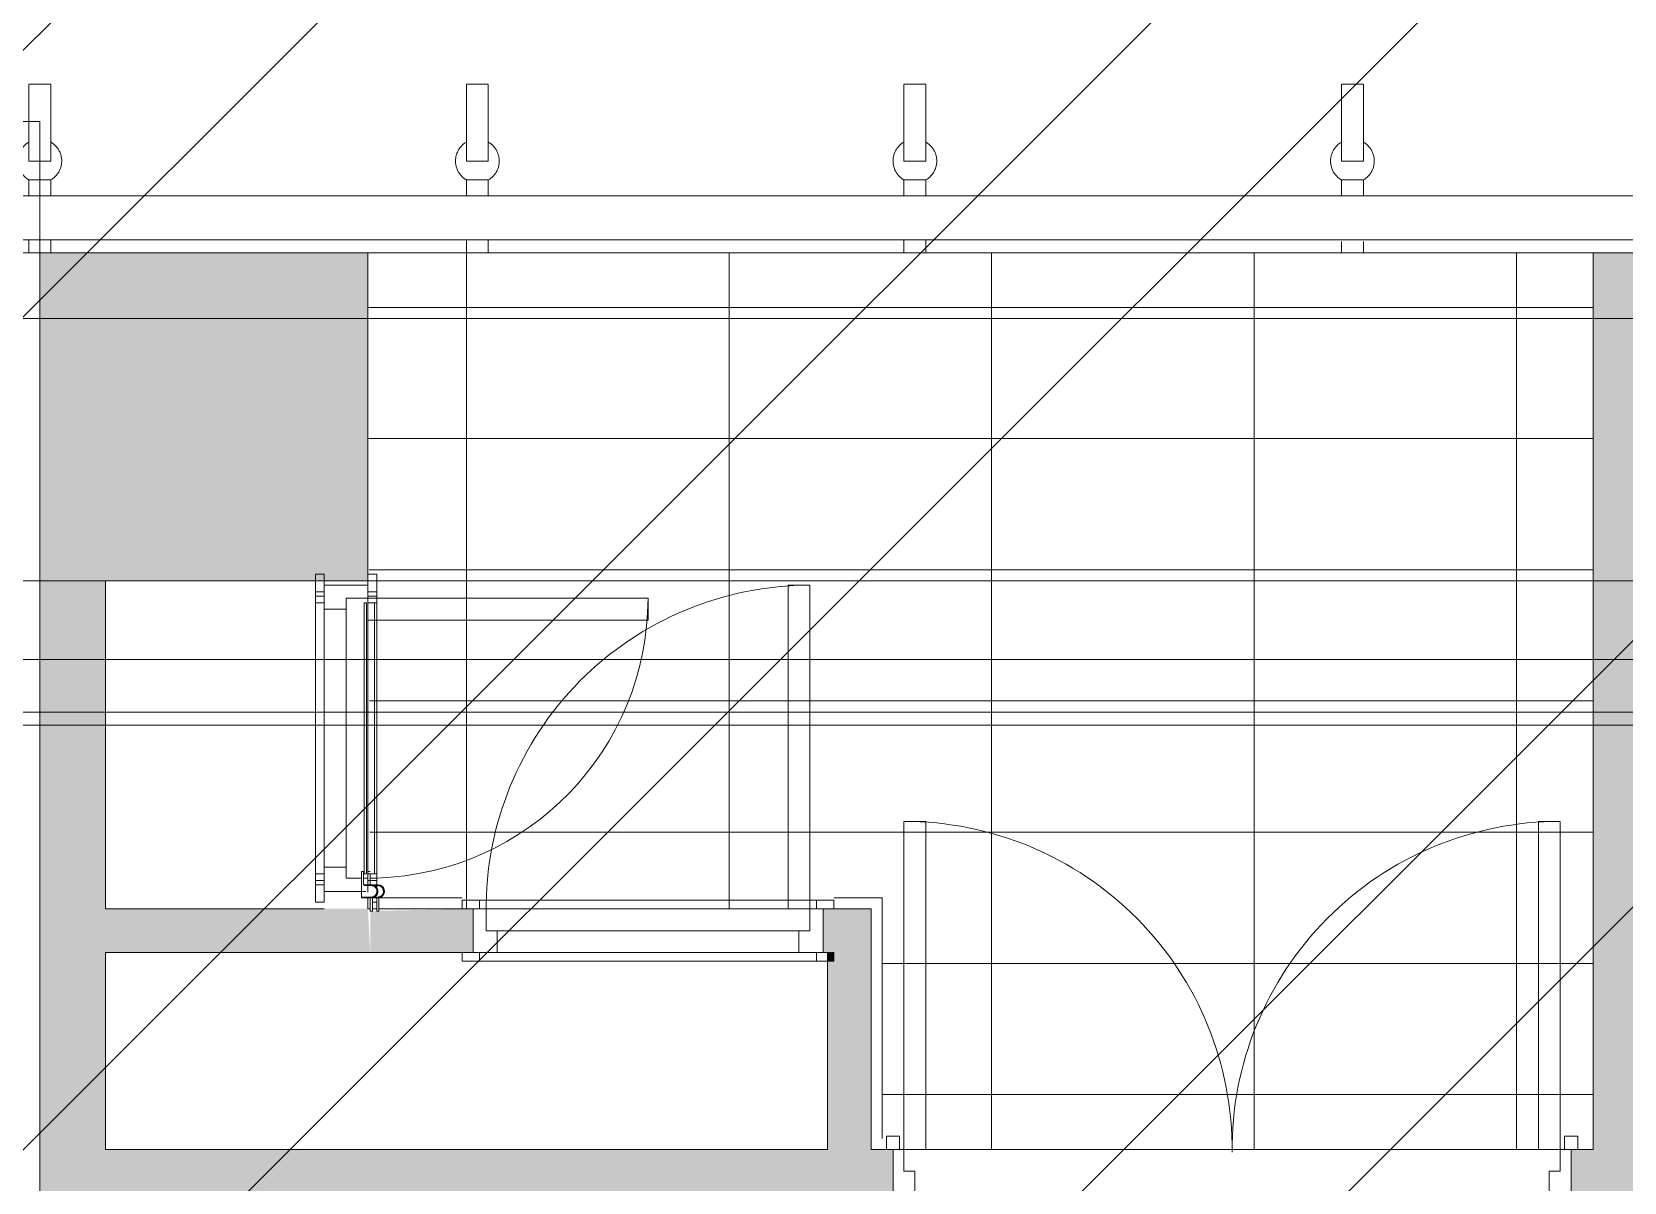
# Model space of a CAD drawing. Header units: millimetres. Extents: x -57519 to 497916, y -349472 to 446842.
# Drawn here: x 324034 to 327674, y 50032 to 52663 of the extents above; entities that cross this region are included whole.
import ezdxf

# ---------------------------------------------------------------- set-up
doc = ezdxf.new("R2010")
doc.units = ezdxf.units.MM
for name, color, linetype, lineweight in [('A-DETL-GENF', 92, 'Continuous', 5), ('A-DOOR', 31, 'Continuous', 5), ('A-DOOR-FRAM', 31, 'Continuous', 5), ('A-FLOR', 192, 'Continuous', 5), ('A-FLOR-PATT', 8, 'Continuous', 5), ('A-GENM', 13, 'Continuous', 5), ('A-WALL', 113, 'Continuous', 20), ('A-WALL-PATT', 111, 'Continuous', 20), ('S-COLS', 52, 'Continuous', 20)]:
    doc.layers.add(name, color=color, linetype=linetype, lineweight=lineweight)

# ---------------------------------------------------------------- blocks, each defined once
blk = doc.blocks.new('DLN_Banner hook - DLN_Banner hook-V321-SITE COVERAGE')
at = {"layer": 'A-GENM'}
for p, q in [((-25, 0), (-21.7, 0)), ((-21.7, 0), (-6.5, 0)), ((12.5, 0), (-12.5, 0)), ((-6.5, 0), (21.7, 0)), ((21.7, 0), (24.1, 0)), ((24.1, 0), (25, 0)), ((-25, 0), (-25, -25.8)), ((25, -25.9), (25, 0)), ((-25, -130), (-25, -166.7)), ((25, -166.7), (25, -130)), ((-25, -166.7), (-26.7, -167.7)), ((-24.4, -166.7), (-25, -166.7)), ((-25, -166.7), (-24.4, -166.7)), ((-24.4, -166.7), (0, -166.7)), ((0, -166.7), (25, -166.7)), ((25, -166.7), (24.4, -166.7)), ((-25, -230.5), (-25, -210)), ((-25, -210), (25, -210)), ((25, -210), (25, -217.7)), ((25, -217.7), (25, -384.9)), ((-25, -312.2), (-25, -230.5)), ((-25, -352.8), (-25, -312.2)), ((-25, -384.9), (-25, -352.8)), ((-25, -385.6), (25, -385.6))]:
    blk.add_line(p, q, dxfattribs=at)
at = {"layer": 'A-GENM', "flags": 128}
for points in [[(-33.1, -172.5), (-34.6, -173.9), (-36, -175.3), (-37.4, -176.8), (-38.7, -178.3), (-39.9, -179.9), (-41.1, -181.5), (-42.2, -183.1), (-43.2, -184.8), (-44.2, -186.6), (-45.1, -188.4)], [(-26.7, -167.7), (-28.4, -168.8), (-30, -170), (-31.6, -171.2), (-33.1, -172.5)], [(32.3, -171.8), (30.7, -170.5), (29.1, -169.4), (27.5, -168.2), (25.8, -167.2), (25, -166.7)], [(36.6, -175.9), (35.2, -174.5), (33.8, -173.1), (32.3, -171.8)], [(47.6, -194.8), (47, -192.9), (46.3, -191), (45.5, -189.2), (44.6, -187.4), (43.7, -185.6), (42.6, -183.9), (41.6, -182.2), (40.4, -180.6), (39.2, -179), (37.9, -177.4), (36.6, -175.9)], [(-46.7, -192), (-47.3, -193.9), (-48, -195.8), (-48.5, -197.8), (-48.9, -199.7), (-49.3, -201.7), (-49.6, -203.7), (-49.8, -205.6), (-49.9, -207.6), (-50, -209.6), (-50, -211.6), (-49.9, -213.6), (-49.7, -215.6), (-49.4, -217.6), (-49.1, -219.6)], [(-45.1, -188.4), (-45.9, -190.2), (-46.7, -192)], [(48.9, -220.5), (49.3, -218.5), (49.6, -216.5), (49.8, -214.5), (49.9, -212.5), (50, -210.5), (50, -208.5), (49.9, -206.5), (49.7, -204.6), (49.4, -202.6), (49.1, -200.6), (48.7, -198.6), (48.2, -196.7), (47.6, -194.8)], [(-49.1, -219.6), (-48.7, -221.5), (-48.2, -223.5), (-47.6, -225.4)], [(-47.6, -225.4), (-46.9, -227.3), (-46.2, -229.1), (-45.4, -231), (-44.5, -232.8)], [(-44.5, -232.8), (-43.6, -234.5), (-42.6, -236.3), (-41.5, -237.9), (-40.3, -239.6)], [(-40.3, -239.6), (-39.1, -241.2), (-37.8, -242.7), (-36.5, -244.2)], [(-36.5, -244.2), (-35.1, -245.6), (-33.6, -247), (-32.1, -248.3), (-30.6, -249.6), (-29, -250.8), (-27.3, -251.9), (-25.6, -252.9)], [(24.8, -253.4), (26.6, -252.4), (28.2, -251.3), (29.9, -250.1), (31.4, -248.9), (33, -247.6), (34.4, -246.2), (35.9, -244.8), (37.2, -243.4), (38.5, -241.9), (39.8, -240.3), (41, -238.7), (42.1, -237), (43.1, -235.3), (44.1, -233.6), (45, -231.8), (45.8, -230), (46.6, -228.1)], [(46.6, -228.1), (47.3, -226.2), (47.9, -224.3), (48.4, -222.4), (48.9, -220.5)]]:
    blk.add_lwpolyline(points, dxfattribs=at)
blk = doc.blocks.new('DLN_Banner hook - DLN_Banner hook-V322-SITE COVERAGE')
at = {"layer": 'A-GENM'}
for p, q in [((-25, 0), (-21.7, 0)), ((-21.7, 0), (-6.5, 0)), ((12.5, 0), (-12.5, 0)), ((-6.5, 0), (21.7, 0)), ((21.7, 0), (24.1, 0)), ((24.1, 0), (25, 0)), ((-25, 0), (-25, -28)), ((25, -28.1), (25, 0)), ((-25, -130), (-25, -166.7)), ((25, -166.7), (25, -130)), ((-24.4, -166.7), (-25, -166.7)), ((-25, -166.7), (0, -166.7)), ((0, -166.7), (22.5, -166.7)), ((22.5, -166.7), (25, -166.7)), ((25, -166.7), (24.4, -166.7)), ((25.8, -167.2), (25, -166.7)), ((-25, -384.9), (-25, -210)), ((-25, -210), (25, -210)), ((25, -210), (25, -217.7)), ((25, -217.7), (25, -384.9)), ((-25, -385.6), (25, -385.6))]:
    blk.add_line(p, q, dxfattribs=at)
at = {"layer": 'A-GENM', "flags": 128}
for points in [[(-36, -175.3), (-37.4, -176.8), (-38.7, -178.3), (-39.9, -179.9), (-41.1, -181.5), (-42.2, -183.1), (-43.2, -184.8), (-44.2, -186.6), (-45.1, -188.4), (-45.9, -190.2), (-46.7, -192), (-47.3, -193.9), (-48, -195.8), (-48.5, -197.8), (-48.9, -199.7), (-49.3, -201.7), (-49.6, -203.7)], [(-33.1, -172.5), (-34.6, -173.9), (-36, -175.3)], [(-25, -166.7), (-26.7, -167.7), (-28.4, -168.8), (-30, -170), (-31.6, -171.2), (-33.1, -172.5)], [(40.4, -180.6), (39.2, -179), (37.9, -177.4), (36.6, -175.9), (35.2, -174.5), (33.8, -173.1), (32.3, -171.8), (30.7, -170.5), (29.1, -169.4), (27.5, -168.2), (25.8, -167.2)], [(42.6, -183.9), (41.6, -182.2), (40.4, -180.6)], [(-49.9, -207.6), (-50, -209.6), (-50, -211.6)], [(-50, -211.6), (-49.9, -213.6), (-49.7, -215.6)], [(-49.6, -203.7), (-49.8, -205.6), (-49.9, -207.6)], [(-49.7, -215.6), (-49.4, -217.6), (-49.1, -219.6), (-48.7, -221.5), (-48.2, -223.5), (-47.6, -225.4), (-46.9, -227.3), (-46.2, -229.1), (-45.4, -231), (-44.5, -232.8), (-43.6, -234.5), (-42.6, -236.3), (-41.5, -237.9), (-40.3, -239.6), (-39.1, -241.2), (-37.8, -242.7), (-36.5, -244.2), (-35.1, -245.6), (-33.6, -247), (-32.1, -248.3), (-30.6, -249.6), (-29, -250.8), (-27.3, -251.9), (-25.6, -252.9)], [(33, -247.6), (34.4, -246.2), (35.9, -244.8), (37.2, -243.4), (38.5, -241.9), (39.8, -240.3), (41, -238.7), (42.1, -237), (43.1, -235.3), (44.1, -233.6), (45, -231.8), (45.8, -230), (46.6, -228.1), (47.3, -226.2), (47.9, -224.3), (48.4, -222.4), (48.9, -220.5), (49.3, -218.5), (49.6, -216.5), (49.8, -214.5), (49.9, -212.5), (50, -210.5), (50, -208.5), (49.9, -206.5), (49.7, -204.6), (49.4, -202.6), (49.1, -200.6)], [(47.6, -194.8), (47, -192.9), (46.3, -191), (45.5, -189.2), (44.6, -187.4), (43.7, -185.6), (42.6, -183.9)], [(49.1, -200.6), (48.7, -198.6), (48.2, -196.7), (47.6, -194.8)], [(24.8, -253.4), (26.6, -252.4), (28.2, -251.3), (29.9, -250.1)], [(29.9, -250.1), (31.4, -248.9), (33, -247.6)]]:
    blk.add_lwpolyline(points, dxfattribs=at)
blk = doc.blocks.new('DLN_Banner hook - DLN_Banner hook-V323-SITE COVERAGE')
at = {"layer": 'A-GENM'}
for p, q in [((-25, 0), (-21.7, 0)), ((-21.7, 0), (-6.5, 0)), ((12.5, 0), (-12.5, 0)), ((-6.5, 0), (12.5, 0)), ((12.5, 0), (25, 0)), ((-25, 0), (-25, -30)), ((25, -30), (25, 0)), ((-25, -130), (-25, -166.7)), ((25, -166.7), (25, -130)), ((-24.4, -166.7), (-25, -166.7)), ((-25, -166.7), (-24.4, -166.7)), ((-24.4, -166.7), (0, -166.7)), ((0, -166.7), (19.5, -166.7)), ((19.5, -166.7), (25, -166.7)), ((25, -166.7), (24.4, -166.7)), ((-25, -312.2), (-25, -210)), ((-25, -210), (25, -210)), ((25, -210), (25, -312.2)), ((-47.6, -225.4), (-46.9, -227.3)), ((38.5, -241.9), (39.8, -240.3)), ((43.1, -235.3), (44.1, -233.6)), ((-25, -352.8), (-25, -312.2)), ((25, -312.2), (25, -352.8)), ((-25, -384.9), (-25, -352.8)), ((25, -352.8), (25, -384.9)), ((-25, -385.6), (25, -385.6))]:
    blk.add_line(p, q, dxfattribs=at)
at = {"layer": 'A-GENM', "flags": 128}
for points in [[(-39.9, -179.9), (-41.1, -181.5), (-42.2, -183.1), (-43.2, -184.8), (-44.2, -186.6), (-45.1, -188.4), (-45.9, -190.2), (-46.7, -192), (-47.3, -193.9), (-48, -195.8), (-48.5, -197.8), (-48.9, -199.7), (-49.3, -201.7), (-49.6, -203.7), (-49.8, -205.6), (-49.9, -207.6), (-50, -209.6)], [(-37.4, -176.8), (-38.7, -178.3), (-39.9, -179.9)], [(-28.4, -168.8), (-30, -170), (-31.6, -171.2), (-33.1, -172.5), (-34.6, -173.9), (-36, -175.3), (-37.4, -176.8)], [(-25, -166.7), (-26.7, -167.7), (-28.4, -168.8)], [(40.4, -180.6), (39.2, -179), (37.9, -177.4), (36.6, -175.9), (35.2, -174.5), (33.8, -173.1), (32.3, -171.8), (30.7, -170.5), (29.1, -169.4), (27.5, -168.2), (25.8, -167.2), (25, -166.7)], [(48.4, -222.4), (48.9, -220.5), (49.3, -218.5), (49.6, -216.5), (49.8, -214.5), (49.9, -212.5), (50, -210.5), (50, -208.5), (49.9, -206.5), (49.7, -204.6), (49.4, -202.6), (49.1, -200.6), (48.7, -198.6), (48.2, -196.7), (47.6, -194.8), (47, -192.9), (46.3, -191), (45.5, -189.2), (44.6, -187.4), (43.7, -185.6), (42.6, -183.9), (41.6, -182.2), (40.4, -180.6)], [(-50, -209.6), (-50, -211.6), (-49.9, -213.6)], [(-49.9, -213.6), (-49.7, -215.6), (-49.4, -217.6), (-49.1, -219.6)], [(-49.1, -219.6), (-48.7, -221.5), (-48.2, -223.5), (-47.6, -225.4)], [(-46.9, -227.3), (-46.2, -229.1), (-45.4, -231), (-44.5, -232.8), (-43.6, -234.5), (-42.6, -236.3), (-41.5, -237.9), (-40.3, -239.6), (-39.1, -241.2), (-37.8, -242.7), (-36.5, -244.2), (-35.1, -245.6)], [(-35.1, -245.6), (-33.6, -247), (-32.1, -248.3)], [(-32.1, -248.3), (-30.6, -249.6), (-29, -250.8)], [(-29, -250.8), (-27.3, -251.9), (-25.6, -252.9)], [(24.8, -253.4), (26.6, -252.4), (28.2, -251.3), (29.9, -250.1), (31.4, -248.9), (33, -247.6), (34.4, -246.2)], [(34.4, -246.2), (35.9, -244.8), (37.2, -243.4), (38.5, -241.9)], [(39.8, -240.3), (41, -238.7), (42.1, -237), (43.1, -235.3)], [(44.1, -233.6), (45, -231.8), (45.8, -230), (46.6, -228.1)], [(46.6, -228.1), (47.3, -226.2), (47.9, -224.3), (48.4, -222.4)]]:
    blk.add_lwpolyline(points, dxfattribs=at)
blk = doc.blocks.new('DLN_Banner hook - DLN_Banner hook-V324-SITE COVERAGE')
at = {"layer": 'A-GENM'}
for p, q in [((-25, 0), (-24.1, 0)), ((-24.1, 0), (0, 0)), ((0, 0), (-12.5, 0)), ((0, 0), (25, 0)), ((12.5, 0), (0, 0)), ((-25, 0), (-25, -30)), ((25, -30), (25, 0)), ((-25, -130), (-25, -166.7)), ((25, -166.7), (25, -130)), ((-24.4, -166.7), (-25, -166.7)), ((-25, -166.7), (0, -166.7)), ((0, -166.7), (10.8, -166.7)), ((10.8, -166.7), (25, -166.7)), ((25, -166.7), (24.4, -166.7)), ((-25, -289.7), (-25, -210)), ((-25, -210), (25, -210)), ((25, -210), (25, -230.5)), ((48.7, -198.6), (48.2, -196.7)), ((49.1, -200.6), (48.7, -198.6)), ((49.4, -202.6), (49.1, -200.6)), ((-46.9, -227.3), (-46.2, -229.1)), ((-37.8, -242.7), (-36.5, -244.2)), ((25, -230.5), (25, -384.9)), ((-25, -312.2), (-25, -289.7)), ((-25, -379.2), (-25, -312.2)), ((-25, -384.9), (-25, -379.2)), ((-25, -384.9), (-25, -384.9)), ((-25, -385.6), (25, -385.6))]:
    blk.add_line(p, q, dxfattribs=at)
at = {"layer": 'A-GENM', "flags": 128}
for points in [[(-25, -166.7), (-26.7, -167.7), (-28.4, -168.8), (-30, -170), (-31.6, -171.2), (-33.1, -172.5), (-34.6, -173.9), (-36, -175.3), (-37.4, -176.8), (-38.7, -178.3), (-39.9, -179.9), (-41.1, -181.5), (-42.2, -183.1), (-43.2, -184.8), (-44.2, -186.6), (-45.1, -188.4), (-45.9, -190.2), (-46.7, -192), (-47.3, -193.9), (-48, -195.8), (-48.5, -197.8), (-48.9, -199.7), (-49.3, -201.7), (-49.6, -203.7), (-49.8, -205.6), (-49.9, -207.6), (-50, -209.6), (-50, -211.6), (-49.9, -213.6), (-49.7, -215.6), (-49.4, -217.6), (-49.1, -219.6), (-48.7, -221.5), (-48.2, -223.5), (-47.6, -225.4), (-46.9, -227.3)], [(48.2, -196.7), (47.6, -194.8), (47, -192.9), (46.3, -191), (45.5, -189.2), (44.6, -187.4), (43.7, -185.6), (42.6, -183.9), (41.6, -182.2), (40.4, -180.6), (39.2, -179), (37.9, -177.4), (36.6, -175.9), (35.2, -174.5), (33.8, -173.1), (32.3, -171.8), (30.7, -170.5), (29.1, -169.4), (27.5, -168.2), (25.8, -167.2), (25, -166.7)], [(48.9, -220.5), (49.3, -218.5), (49.6, -216.5)], [(49.9, -206.5), (49.7, -204.6), (49.4, -202.6)], [(49.6, -216.5), (49.8, -214.5), (49.9, -212.5), (50, -210.5)], [(50, -210.5), (50, -208.5), (49.9, -206.5)], [(-46.2, -229.1), (-45.4, -231), (-44.5, -232.8), (-43.6, -234.5), (-42.6, -236.3), (-41.5, -237.9), (-40.3, -239.6), (-39.1, -241.2), (-37.8, -242.7)], [(-36.5, -244.2), (-35.1, -245.6), (-33.6, -247), (-32.1, -248.3), (-30.6, -249.6), (-29, -250.8), (-27.3, -251.9), (-25.6, -252.9)], [(24.8, -253.4), (26.6, -252.4), (28.2, -251.3), (29.9, -250.1), (31.4, -248.9), (33, -247.6), (34.4, -246.2), (35.9, -244.8), (37.2, -243.4), (38.5, -241.9), (39.8, -240.3), (41, -238.7), (42.1, -237), (43.1, -235.3), (44.1, -233.6), (45, -231.8), (45.8, -230), (46.6, -228.1), (47.3, -226.2), (47.9, -224.3), (48.4, -222.4), (48.9, -220.5)]]:
    blk.add_lwpolyline(points, dxfattribs=at)
blk = doc.blocks.new('DLN-Double Door__X03_ - _M15_1500 x 2450 _WH_-16954916-SITE COVERAGE')
at = {"layer": 'A-DOOR'}
for p, q in [((-700, -75), (-750, -75)), ((-750, -75), (-750, -825)), ((-700, -825), (-700, -75)), ((700, -75), (750, -75)), ((700, -825), (700, -75)), ((750, -75), (750, -825)), ((-750, -825), (-700, -825)), ((750, -825), (700, -825))]:
    blk.add_line(p, q, dxfattribs=at)
for centre, start, end in [((-750, -75), 270, 0.5), ((750, -75), 179.5, 270)]:
    blk.add_arc(centre, 750, start, end, dxfattribs=at)
at = {"layer": 'A-DOOR-FRAM'}
for p, q in [((-760, 105), (-790, 105)), ((-790, 105), (-790, 75)), ((-790, 75), (-760, 75)), ((-782, 75), (-790, 75)), ((-782.4, 105), (-760, 105)), ((-775, 75), (-782, 75)), ((-760, 75), (-775, 75)), ((-725, 75), (-775, 75)), ((-775, 75), (-775, -75)), ((-775, -75), (-775, 75)), ((-760, 75), (-775, 75)), ((-760, 75), (-760, 105)), ((-760, 105), (-760, 75)), ((-725, 75), (-760, 75)), ((-725, -25), (-725, 75)), ((-725, 75), (-725, -25)), ((725, 75), (725, -25)), ((775, 75), (725, 75)), ((725, -25), (725, 75)), ((725, 75), (760, 75)), ((790, 105), (760, 105)), ((760, 105), (760, 75)), ((790, 105), (760, 105)), ((760, 75), (760, 105)), ((760, 75), (790, 75)), ((760, 75), (775, 75)), ((760, 75), (775, 75)), ((775, 75), (790, 75)), ((775, -75), (775, 75)), ((775, 75), (775, -75)), ((790, 75), (790, 105)), ((-750, -75), (-750, -25)), ((-750, -25), (-725, -25)), ((-750, -25), (-725, -25)), ((-750, -25), (-750, -75)), ((725, -25), (750, -25)), ((750, -25), (725, -25)), ((750, -25), (750, -75)), ((750, -75), (750, -25)), ((-760, -75), (-790, -75)), ((-790, -75), (-790, -105)), ((-790, -105), (-790, -75)), ((-790, -75), (-775, -75)), ((-790, -105), (-760, -105)), ((-760, -105), (-790, -105)), ((-775, -75), (-760, -75)), ((-775, -75), (-750, -75)), ((-775, -75), (-760, -75)), ((-760, -105), (-760, -75)), ((-760, -75), (-760, -105)), ((-760, -75), (-750, -75)), ((750, -75), (775, -75)), ((760, -75), (750, -75)), ((790, -75), (760, -75)), ((760, -75), (760, -105)), ((775, -75), (760, -75)), ((760, -105), (760, -75)), ((775, -75), (760, -75)), ((760, -105), (790, -105)), ((760, -105), (790, -105)), ((790, -75), (775, -75)), ((790, -105), (790, -75)), ((790, -75), (790, -105))]:
    blk.add_line(p, q, dxfattribs=at)
blk = doc.blocks.new('DLN-Access Panel__AP06__ - _AP06_ 800 x 2325 _WH_-16253388-SITE COVERAGE')
at = {"layer": 'A-DOOR'}
for p, q in [((-385, 70), (-425, 70)), ((-425, 70), (-425, 50)), ((-425, 70), (-410, 70)), ((-425, 70), (-425, 50)), ((-425, 50), (-385, 50)), ((-425, 50), (-410, 50)), ((-410, 70), (425, 70)), ((-410, 50), (-400, 50)), ((-400, 50), (400, 50)), ((-385, 50), (-385, 70)), ((385, 70), (-385, 70)), ((-385, 50), (-385, 70)), ((-385, 50), (385, 50)), ((385, 70), (385, 50)), ((425, 70), (385, 70)), ((385, 70), (385, 50)), ((385, 50), (425, 50)), ((400, 50), (425, 50)), ((425, 50), (425, 70)), ((425, 50), (425, 70)), ((-385, -50), (-425, -50)), ((-425, -50), (-425, -70)), ((-425, -50), (-400, -50)), ((-425, -70), (-385, -70)), ((-425, -70), (425, -70)), ((-400, -50), (400, -50)), ((-385, -70), (-385, -50)), ((385, -50), (-385, -50)), ((-385, -70), (-385, -50)), ((-385, -70), (385, -70)), ((-320, -50), (-370, -50)), ((-370, -50), (-370, -790)), ((-320, -790), (-320, -50)), ((385, -50), (385, -70)), ((425, -50), (385, -50)), ((385, -50), (385, -70)), ((385, -70), (425, -70)), ((400, -50), (425, -50)), ((425, -70), (425, -50)), ((-370, -790), (-320, -790))]:
    blk.add_line(p, q, dxfattribs=at)
blk.add_arc((-370, -50), 740, 270, 0.5, dxfattribs=at)
at = {"layer": 'A-DOOR-FRAM'}
for p, q in [((-345, 50), (-400, 50)), ((-400, 50), (-400, -50)), ((400, 50), (-400, 50)), ((-400, 50), (-400, -50)), ((-345, 0), (-345, 50)), ((345, 50), (-345, 50)), ((-345, 0), (-345, 50)), ((345, 50), (345, 0)), ((400, 50), (345, 50)), ((345, 50), (345, 0)), ((400, -50), (400, 50)), ((400, -50), (400, 50)), ((-370, -50), (-370, 0)), ((-370, 0), (-345, 0)), ((370, 0), (-370, 0)), ((-370, -50), (-370, 0)), ((-345, 0), (345, 0)), ((345, 0), (370, 0)), ((370, 0), (370, -50)), ((370, 0), (370, -50)), ((-400, -50), (-370, -50)), ((400, -50), (-400, -50)), ((370, -50), (-370, -50)), ((370, -50), (400, -50))]:
    blk.add_line(p, q, dxfattribs=at)
blk = doc.blocks.new('DLN-Access Panel__AP15_ - _AP06_ 800 x 2325 _WH_-16259647-SITE COVERAGE')
at = {"layer": 'A-DOOR'}
for p, q in [((-320, 690), (-270, 690)), ((-320, 70), (-320, 690)), ((-270, 690), (-270, 70)), ((395, 75), (364.8, 75)), ((364.8, 75), (395, 75)), ((395, 70), (395, 75)), ((395, 75), (395, 70)), ((395, 70), (395, 75)), ((395, 75), (395, 70)), ((-375, 70), (-335, 70)), ((-375, 50), (-375, 70)), ((-375, 50), (-375, 70)), ((-375, 70), (-335, 70)), ((-335, 50), (-375, 50)), ((-375, 50), (-360, 50)), ((-360, 50), (-350, 50)), ((-350, 50), (-335, 50)), ((-335, 50), (-335, 70)), ((-335, 70), (-325, 70)), ((-335, 70), (-325, 70)), ((-335, 50), (-335, 70)), ((-335, 70), (-335, 50)), ((-335, 70), (-335, 50)), ((-335, 70), (-325, 70)), ((-335, 70), (-325, 70)), ((-325, 50), (-335, 50)), ((-325, 50), (-335, 50)), ((-325, 50), (-335, 50)), ((-335, 50), (-325, 50)), ((-325, 70), (-310, 70)), ((-325, 70), (-310, 70)), ((-310, 70), (-325, 70)), ((-325, 70), (-310, 70)), ((-325, 50), (-325, 70)), ((-325, 50), (-325, 70)), ((-325, 70), (-310, 70)), ((-325, 70), (-310, 70)), ((-325, 50), (-325, 70)), ((-325, 70), (-310, 70)), ((-325, 50), (-325, 70)), ((-325, 70), (-310, 70)), ((-325, 50), (-325, 70)), ((-325, 70), (-310, 70)), ((-325, 50), (-325, 70)), ((-325, 70), (325, 70)), ((-310, 50), (-325, 50)), ((325, 50), (-325, 50)), ((-310, 50), (-325, 50)), ((-320, 50), (-320, 70)), ((-310, 50), (-320, 50)), ((-320, 50), (-310, 50)), ((-310, 50), (-320, 50)), ((-310, 50), (-320, 50)), ((-310, 50), (-320, 50)), ((-320, 50), (-310, 50)), ((-310, 50), (-320, 50)), ((-310, 50), (-320, 50)), ((-310, 70), (310, 70)), ((-310, 70), (310, 70)), ((310, 70), (-310, 70)), ((-310, 70), (310, 70)), ((-310, 70), (310, 70)), ((-310, 70), (310, 70)), ((-310, 65), (-310, 70)), ((-310, 70), (-310, 50)), ((-310, 65), (-310, 70)), ((-310, 70), (-310, 50)), ((-310, 65), (-310, 70)), ((-310, 70), (-310, 50)), ((-310, 65), (-310, 70)), ((-310, 70), (-310, 50)), ((-310, 65), (-310, 70)), ((-310, 70), (-310, 50)), ((-310, 65), (-310, 70)), ((-310, 70), (-310, 50)), ((-310, 65), (-310, 70)), ((-310, 70), (-310, 50)), ((-310, 65), (-310, 70)), ((-310, 70), (-310, 50)), ((-310, 65), (-310, 70)), ((-310, 70), (-310, 50)), ((-310, 65), (-310, 70)), ((-310, 70), (-310, 50)), ((-310, 65), (-310, 70)), ((-310, 70), (-310, 50)), ((-310, 65), (-310, 70)), ((-310, 70), (-310, 50)), ((-310, 65), (-310, 70)), ((-310, 70), (-310, 50)), ((-310, 70), (310, 70)), ((310, 70), (-310, 70)), ((-310, 70), (310, 70)), ((310, 70), (-310, 70)), ((-310, 70), (310, 70)), ((310, 70), (-310, 70)), ((-310, 70), (310, 70)), ((310, 70), (-310, 70)), ((-310, 70), (310, 70)), ((310, 70), (-310, 70)), ((-310, 70), (310, 70)), ((310, 70), (-310, 70)), ((-310, 70), (310, 70)), ((310, 70), (-310, 70)), ((-310, 70), (310, 70)), ((310, 70), (-310, 70)), ((-310, 70), (310, 70)), ((310, 70), (-310, 70)), ((-310, 70), (310, 70)), ((310, 70), (-310, 70)), ((-310, 70), (310, 70)), ((310, 70), (-310, 70)), ((-310, 70), (310, 70)), ((310, 70), (-310, 70)), ((-310, 70), (310, 70)), ((310, 70), (-310, 70)), ((-310, 70), (-310, 50)), ((-310, 70), (310, 70)), ((-310, 70), (-310, 50)), ((-310, 70), (310, 70)), ((310, 70), (-310, 70)), ((-310, 70), (310, 70)), ((-310, 70), (-310, 50)), ((-310, 70), (310, 70)), ((-310, 70), (-310, 50)), ((-310, 70), (310, 70)), ((310, 70), (-310, 70)), ((-310, 50), (-310, 65)), ((-310, 50), (-310, 65)), ((-310, 50), (-310, 65)), ((-310, 50), (-310, 65)), ((-310, 50), (-310, 65)), ((-310, 50), (-310, 65)), ((-310, 50), (-310, 65)), ((-310, 50), (-310, 65)), ((-310, 50), (-310, 65)), ((-310, 50), (-310, 65)), ((-310, 50), (-310, 65)), ((-310, 50), (-310, 65)), ((-310, 50), (-310, 65)), ((310, 65), (-310, 65)), ((310, 65), (-310, 65)), ((310, 65), (-310, 65)), ((310, 65), (-310, 65)), ((310, 65), (-310, 65)), ((310, 65), (-310, 65)), ((310, 65), (-310, 65)), ((310, 65), (-310, 65)), ((310, 65), (-310, 65)), ((310, 65), (-310, 65)), ((310, 65), (-310, 65)), ((310, 65), (-310, 65)), ((310, 65), (-310, 65)), ((310, 65), (-310, 65)), ((310, 65), (-310, 65)), ((310, 65), (-310, 65)), ((310, 65), (-310, 65)), ((310, 65), (-310, 65)), ((310, 65), (-310, 65)), ((310, 65), (-310, 65)), ((310, 65), (-310, 65)), ((310, 65), (-310, 65)), ((310, 65), (-310, 65)), ((310, 65), (-310, 65)), ((310, 65), (-310, 65)), ((310, 65), (-310, 65)), ((-270, 50), (-310, 50)), ((305, 50), (-310, 50)), ((-310, 50), (305, 50)), ((305, 50), (-310, 50)), ((305, 50), (-310, 50)), ((305, 50), (-310, 50)), ((-310, 50), (305, 50)), ((-310, 50), (305, 50)), ((305, 50), (-310, 50)), ((305, 50), (-310, 50)), ((-310, 50), (305, 50)), ((-310, 50), (310, 50)), ((310, 50), (-310, 50)), ((-310, 50), (310, 50)), ((-310, 46.5), (-310, 41.5)), ((-310, 46.5), (-310, 41.5)), ((-310, 46.5), (-310, 41.5)), ((-310, 46.5), (-310, 41.5)), ((-310, 46.5), (-310, 41.5)), ((-310, 46.5), (-310, 41.5)), ((-310, 46.5), (-310, 41.5)), ((-310, 46.5), (-310, 41.5)), ((-310, 46.5), (-310, 41.5)), ((-310, 46.5), (-310, 41.5)), ((-310, 46.5), (-310, 41.5)), ((-310, 46.5), (-310, 41.5)), ((-310, 46.5), (-310, 41.5)), ((310, 46.5), (-310, 46.5)), ((310, 46.5), (-310, 46.5)), ((310, 46.5), (-310, 46.5)), ((310, 46.5), (-310, 46.5)), ((310, 46.5), (-310, 46.5)), ((310, 46.5), (-310, 46.5)), ((310, 46.5), (-310, 46.5)), ((310, 46.5), (-310, 46.5)), ((310, 46.5), (-310, 46.5)), ((310, 46.5), (-310, 46.5)), ((310, 46.5), (-310, 46.5)), ((310, 46.5), (-310, 46.5)), ((310, 46.5), (-310, 46.5)), ((310, 46.5), (-310, 46.5)), ((310, 46.5), (-310, 46.5)), ((310, 46.5), (-310, 46.5)), ((310, 46.5), (-310, 46.5)), ((310, 46.5), (-310, 46.5)), ((310, 46.5), (-310, 46.5)), ((310, 46.5), (-310, 46.5)), ((310, 46.5), (-310, 46.5)), ((310, 46.5), (-310, 46.5)), ((310, 46.5), (-310, 46.5)), ((310, 46.5), (-310, 46.5)), ((310, 46.5), (-310, 46.5)), ((310, 46.5), (-310, 46.5)), ((310, 41.5), (-310, 41.5)), ((310, 41.5), (-310, 41.5)), ((310, 41.5), (-310, 41.5)), ((310, 41.5), (-310, 41.5)), ((310, 41.5), (-310, 41.5)), ((310, 41.5), (-310, 41.5)), ((310, 41.5), (-310, 41.5)), ((310, 41.5), (-310, 41.5)), ((310, 41.5), (-310, 41.5)), ((310, 41.5), (-310, 41.5)), ((310, 41.5), (-310, 41.5)), ((310, 41.5), (-310, 41.5)), ((310, 41.5), (-310, 41.5)), ((310, 41.5), (-310, 41.5)), ((310, 41.5), (-310, 41.5)), ((310, 41.5), (-310, 41.5)), ((310, 41.5), (-310, 41.5)), ((310, 41.5), (-310, 41.5)), ((310, 41.5), (-310, 41.5)), ((310, 41.5), (-310, 41.5)), ((310, 41.5), (-310, 41.5)), ((310, 41.5), (-310, 41.5)), ((310, 41.5), (-310, 41.5)), ((310, 41.5), (-310, 41.5)), ((310, 41.5), (-310, 41.5)), ((310, 41.5), (-310, 41.5)), ((-270, 70), (-270, 50)), ((305, 55), (305, 50)), ((305, 50), (305, 55)), ((305, 55), (305, 50)), ((305, 50), (305, 55)), ((305, 40), (305, 35)), ((335, 40), (305, 40)), ((305, 40), (335, 40)), ((305, 35), (305, 40)), ((310, 70), (325, 70)), ((310, 70), (325, 70)), ((325, 70), (310, 70)), ((310, 70), (325, 70)), ((310, 70), (325, 70)), ((310, 70), (325, 70)), ((310, 55), (310, 70)), ((310, 70), (310, 65)), ((310, 55), (310, 70)), ((310, 70), (310, 65)), ((310, 55), (310, 70)), ((310, 70), (310, 65)), ((310, 55), (310, 70)), ((310, 70), (310, 65)), ((310, 55), (310, 70)), ((310, 70), (310, 65)), ((310, 55), (310, 70)), ((310, 70), (310, 65)), ((310, 55), (310, 70)), ((310, 70), (310, 65)), ((310, 55), (310, 70)), ((310, 70), (310, 65)), ((310, 55), (310, 70)), ((310, 70), (310, 65)), ((310, 55), (310, 70)), ((310, 70), (310, 65)), ((310, 55), (310, 70)), ((310, 70), (310, 65)), ((310, 55), (310, 70)), ((310, 70), (310, 65)), ((310, 55), (310, 70)), ((310, 70), (310, 65)), ((310, 70), (310, 55)), ((310, 70), (325, 70)), ((310, 55), (310, 70)), ((310, 70), (325, 70)), ((310, 70), (310, 50)), ((310, 70), (325, 70)), ((310, 50), (310, 70)), ((310, 65), (310, 55)), ((310, 65), (310, 55)), ((310, 65), (310, 55)), ((310, 65), (310, 55)), ((310, 65), (310, 55)), ((310, 65), (310, 55)), ((310, 65), (310, 55)), ((310, 65), (310, 55)), ((310, 65), (310, 55)), ((310, 65), (310, 55)), ((310, 65), (310, 55)), ((310, 65), (310, 55)), ((310, 65), (310, 55)), ((325, 55), (310, 55)), ((310, 55), (325, 55)), ((325, 55), (310, 55)), ((310, 55), (325, 55)), ((310, 50), (325, 50)), ((325, 50), (310, 50)), ((310, 50), (320, 50)), ((320, 50), (310, 50)), ((325, 50), (310, 50)), ((310, 50), (320, 50)), ((320, 50), (310, 50)), ((320, 50), (310, 50)), ((320, 50), (310, 50)), ((310, 50), (320, 50)), ((320, 50), (310, 50)), ((320, 50), (310, 50)), ((325, 50), (310, 50)), ((310, 41.5), (310, 46.5)), ((310, 41.5), (310, 46.5)), ((310, 41.5), (310, 46.5)), ((310, 41.5), (310, 46.5)), ((310, 41.5), (310, 46.5)), ((310, 41.5), (310, 46.5)), ((310, 41.5), (310, 46.5)), ((310, 41.5), (310, 46.5)), ((310, 41.5), (310, 46.5)), ((310, 41.5), (310, 46.5)), ((310, 41.5), (310, 46.5)), ((310, 41.5), (310, 46.5)), ((310, 41.5), (310, 46.5)), ((325, 70), (335, 70)), ((325, 70), (335, 70)), ((325, 70), (325, 55)), ((325, 55), (325, 70)), ((325, 70), (335, 70)), ((325, 70), (335, 70)), ((325, 55), (325, 70)), ((325, 70), (325, 55)), ((325, 50), (325, 70)), ((325, 70), (325, 50)), ((335, 55), (325, 55)), ((325, 55), (335, 55)), ((335, 55), (325, 55)), ((325, 55), (335, 55)), ((325, 50), (335, 50)), ((335, 50), (325, 50)), ((325, 50), (335, 50)), ((335, 50), (325, 50)), ((335, 50), (325, 50)), ((335, 50), (325, 50)), ((335, 50), (325, 50)), ((325, 50), (335, 50)), ((335, 72.5), (335, 57.5)), ((335, 72.5), (335, 57.5)), ((335, 57.5), (335, 72.5)), ((335, 57.5), (335, 70)), ((335, 70), (335, 57.5)), ((335, 57.5), (335, 70)), ((335, 70), (335, 57.5)), ((335, 57.5), (335, 70)), ((335, 70), (335, 57.5)), ((335, 57.5), (335, 70)), ((335, 57.5), (335, 70)), ((335, 57.5), (335, 70)), ((335, 57.5), (335, 40)), ((335, 40), (335, 57.5)), ((335, 57.5), (335, 40)), ((335, 40), (335, 57.5)), ((337, 72.5), (337, 57.5)), ((337, 57.5), (337, 72.5)), ((337, 70), (337, 57.5)), ((337, 57.5), (337, 70)), ((337, 70), (356, 70)), ((337, 70), (356, 70)), ((337, 57.5), (337, 41.2)), ((337, 41.2), (337, 57.5)), ((337, 50), (352.1, 50)), ((352.1, 50), (337, 50)), ((337, 50), (352.1, 50)), ((350, 50), (337, 50)), ((337, 50), (352.1, 50)), ((352.1, 50), (337, 50)), ((337, 50), (350, 50)), ((350, 50), (337, 50)), ((337, 50), (350, 50)), ((350, 50), (337, 50)), ((337, 50), (350, 50)), ((350, 50), (337, 50)), ((352.1, 50), (337, 50)), ((337, 50), (350, 50)), ((363, 59.8), (363, 71.3)), ((363, 71.3), (363, 59.8)), ((363, 35.3), (363, 56.3)), ((363, 56.3), (363, 35.3)), ((395, 60), (364.8, 60)), ((364.8, 60), (395, 60)), ((365, 60), (365, 72.5)), ((365, 72.5), (365, 60)), ((365, 60), (365, 70)), ((365, 70), (395, 70)), ((375, 70), (365, 70)), ((365, 70), (375, 70)), ((375, 70), (365, 70)), ((365, 70), (375, 70)), ((365, 70), (375, 70)), ((365, 35), (365, 57.5)), ((365, 57.5), (365, 35)), ((365, 35), (365, 55)), ((365, 55), (395, 55)), ((395, 55), (365, 55)), ((365, 55), (365, 35)), ((375, 50), (365, 50)), ((365, 50), (375, 50)), ((395, 70), (375, 70)), ((375, 70), (390, 70)), ((390, 70), (375, 70)), ((375, 70), (375, 60)), ((375, 70), (375, 60)), ((395, 55), (395, 60)), ((395, 60), (395, 55)), ((305, 35), (365, 35)), ((365, 35), (305, 35)), ((337, 35), (363, 35)), ((363, 35), (337, 35)), ((337, 35), (363, 35)), ((363, 35), (337, 35)), ((-375, -50), (-335, -50)), ((-375, -70), (-375, -50)), ((-375, -70), (-375, -50)), ((-375, -50), (-360, -50)), ((-335, -70), (-375, -70)), ((-375, -70), (-360, -70)), ((-360, -50), (-350, -50)), ((-360, -70), (-335, -70)), ((-350, -50), (-335, -50)), ((-335, -50), (-325, -50)), ((-335, -70), (-335, -50)), ((-335, -70), (-335, -50)), ((-335, -50), (-325, -50)), ((-335, -50), (-335, -70)), ((-335, -50), (-335, -70)), ((-335, -50), (-325, -50)), ((-335, -50), (-325, -50)), ((-325, -70), (-335, -70)), ((-325, -70), (-335, -70)), ((-325, -70), (-335, -70)), ((-335, -70), (-325, -70)), ((-325, -70), (-325, -50)), ((-325, -70), (-325, -50)), ((-325, -50), (-310, -50)), ((-325, -50), (-310, -50)), ((-325, -70), (-325, -50)), ((-325, -70), (-325, -50)), ((-325, -50), (-310, -50)), ((-325, -50), (325, -50)), ((-325, -50), (-310, -50)), ((-325, -70), (-325, -50)), ((-325, -70), (-325, -50)), ((-325, -50), (-310, -50)), ((-310, -50), (-325, -50)), ((-325, -50), (-310, -50)), ((-325, -50), (-310, -50)), ((-325, -50), (-310, -50)), ((-310, -70), (-325, -70)), ((-310, -70), (-325, -70)), ((-310, -70), (-325, -70)), ((325, -70), (-325, -70)), ((-310, -70), (-325, -70)), ((-325, -70), (-310, -70)), ((-310, -70), (-325, -70)), ((-310, -70), (-325, -70)), ((-310, -70), (-325, -70)), ((-325, -70), (-310, -70)), ((-295, -50), (-310, -50)), ((-310, -50), (-310, -70)), ((-310, -50), (-310, -70)), ((-310, -50), (-295, -50)), ((-310, -50), (-295, -50)), ((-295, -50), (-310, -50)), ((310, -50), (-310, -50)), ((-310, -50), (-310, -70)), ((-310, -50), (-310, -70)), ((-310, -50), (310, -50)), ((310, -50), (-310, -50)), ((-310, -50), (310, -50)), ((-310, -50), (-295, -50)), ((-295, -50), (-310, -50)), ((-310, -50), (310, -50)), ((-310, -50), (310, -50)), ((-310, -50), (310, -50)), ((310, -70), (-310, -70)), ((-310, -70), (310, -70)), ((310, -70), (-310, -70)), ((310, -70), (-310, -70)), ((310, -70), (-310, -70)), ((-310, -70), (310, -70)), ((310, -70), (-310, -70)), ((310, -70), (-310, -70)), ((-310, -70), (310, -70)), ((310, -70), (-310, -70)), ((310, -70), (-310, -70)), ((310, -70), (-310, -70)), ((-310, -70), (310, -70)), ((295, -50), (-295, -50)), ((-295, -50), (295, -50)), ((-295, -50), (295, -50)), ((295, -50), (-295, -50)), ((-295, -50), (295, -50)), ((295, -50), (-295, -50)), ((310, -50), (295, -50)), ((295, -50), (310, -50)), ((295, -50), (310, -50)), ((310, -50), (295, -50)), ((295, -50), (310, -50)), ((310, -50), (295, -50)), ((310, -50), (310, -70)), ((310, -50), (325, -50)), ((310, -50), (325, -50)), ((310, -70), (310, -50)), ((310, -50), (310, -70)), ((310, -50), (325, -50)), ((310, -70), (310, -50)), ((310, -50), (325, -50)), ((310, -50), (325, -50)), ((325, -50), (310, -50)), ((310, -50), (325, -50)), ((310, -50), (325, -50)), ((310, -50), (325, -50)), ((325, -70), (310, -70)), ((325, -70), (310, -70)), ((325, -70), (310, -70)), ((325, -70), (310, -70)), ((310, -70), (325, -70)), ((325, -70), (310, -70)), ((325, -70), (310, -70)), ((325, -70), (310, -70)), ((310, -70), (325, -70)), ((325, -70), (325, -50)), ((325, -50), (325, -70)), ((325, -70), (325, -50)), ((325, -50), (325, -70)), ((325, -50), (335, -50)), ((325, -50), (325, -70)), ((325, -70), (325, -50)), ((325, -50), (335, -50)), ((325, -50), (335, -50)), ((325, -50), (335, -50)), ((335, -70), (325, -70)), ((335, -70), (325, -70)), ((335, -70), (325, -70)), ((325, -70), (335, -70)), ((335, -50), (335, -70)), ((335, -70), (335, -50)), ((335, -50), (375, -50)), ((335, -70), (335, -50)), ((335, -50), (350, -50)), ((335, -70), (335, -50)), ((375, -70), (335, -70)), ((335, -70), (375, -70)), ((350, -50), (375, -50)), ((375, -50), (375, -70)), ((375, -50), (375, -70))]:
    blk.add_line(p, q, dxfattribs=at)
for centre, radius, start, end in [((-320, 50), 640, 1.8259, 90), ((350, 72.5), 15, 52.1956, 180), ((350, 72.5), 15, 52.1956, 180), ((350, 72.5), 15, 360, 180), ((350, 72.5), 15, 0, 180), ((350, 72.5), 15, 52.1956, 180), ((350, 72.5), 15, 52.1956, 180), ((350, 72.5), 15, 45, 180), ((350, 72.5), 15, 45, 180), ((350, 72.5), 13, 360, 180), ((350, 72.5), 13, 165, 180), ((350, 72.5), 13, 165, 180), ((350, 72.5), 13, 165, 180), ((350, 72.5), 13, 150, 165), ((350, 72.5), 13, 150, 165), ((350, 72.5), 13, 150, 165), ((350, 72.5), 13, 60, 150), ((350, 72.5), 13, 60, 150), ((350, 72.5), 13, 60, 150), ((350, 72.5), 13, 15, 60), ((350, 72.5), 13, 360, 60), ((350, 72.5), 13, 15, 60), ((350, 72.5), 15, 37.9951, 52.1956), ((350, 72.5), 15, 37.9951, 52.1956), ((350, 72.5), 15, 37.9951, 52.1956), ((350, 72.5), 15, 37.9951, 52.1956), ((350, 72.5), 15, 30, 45), ((350, 72.5), 15, 30, 45), ((350, 72.5), 15, 9.5941, 37.9951), ((350, 72.5), 15, 9.5941, 37.9951), ((350, 72.5), 15, 9.5941, 37.9951), ((350, 72.5), 15, 9.5941, 37.9951), ((350, 72.5), 13, 360, 15), ((350, 72.5), 13, 360, 15), ((350, 72.5), 15, 15, 30), ((350, 72.5), 15, 15, 30), ((350, 72.5), 15, 360, 15), ((350, 72.5), 15, 0, 15), ((-320, 50), 640, 0.4623, 1.8259), ((350, 57.5), 15, 52.1956, 180), ((350, 57.5), 15, 52.1956, 180), ((350, 57.5), 15, 360, 180), ((350, 57.5), 15, 0, 180), ((350, 57.5), 13, 360, 180), ((350, 57.5), 13, 165, 180), ((350, 57.5), 13, 150, 165), ((350, 57.5), 13, 60, 150), ((350, 57.5), 13, 30, 60), ((350, 57.5), 15, 37.9951, 52.1956), ((350, 57.5), 15, 37.9951, 52.1956), ((350, 57.5), 13, 15, 30), ((350, 57.5), 15, 9.5941, 37.9951), ((350, 57.5), 15, 9.5941, 37.9951), ((350, 57.5), 13, 360, 15)]:
    blk.add_arc(centre, radius, start, end, dxfattribs=at)
at = {"layer": 'A-DOOR-FRAM'}
for p, q in [((-350, 50), (-325, 50)), ((-350, -50), (-350, 50)), ((-335, 50), (-350, 50)), ((-350, -50), (-350, 50)), ((-325, 50), (-335, 50)), ((-320, 50), (-320, 0)), ((-310, 50), (-320, 50)), ((-310, 50), (-320, 50)), ((-320, 50), (-320, 0)), ((305, 50), (-310, 50)), ((305, 50), (-310, 50)), ((320, 50), (310, 50)), ((320, 50), (310, 50)), ((320, 40), (320, 50)), ((320, 40), (320, 50)), ((325, 50), (335, 50)), ((335, 50), (325, 50)), ((337, 50), (350, 50)), ((350, 50), (337, 50)), ((350, 45), (350, 37.5)), ((350, 45), (350, 37.5)), ((320, 0), (-320, 0)), ((-295, 0), (295, 0)), ((295, 0), (320, 0)), ((295, -50), (295, 0)), ((295, -50), (295, 0)), ((320, 0), (320, 35)), ((320, 0), (320, 35)), ((350, 35), (350, -50)), ((350, 35), (350, -50)), ((-320, 0), (-295, 0)), ((-295, 0), (-295, -50)), ((-295, 0), (-295, -50)), ((-325, -50), (-350, -50)), ((-335, -50), (-350, -50)), ((-325, -50), (-335, -50)), ((-310, -50), (-325, -50)), ((-310, -50), (-325, -50)), ((-295, -50), (-310, -50)), ((310, -50), (-310, -50)), ((295, -50), (-295, -50)), ((310, -50), (295, -50)), ((325, -50), (310, -50)), ((325, -50), (310, -50)), ((350, -50), (325, -50)), ((335, -50), (325, -50)), ((350, -50), (335, -50))]:
    blk.add_line(p, q, dxfattribs=at)

msp = doc.modelspace()

# ---------------------------------------------------------------- hatches: boundary and pattern name
at = {"layer": 'A-DETL-GENF'}
h = msp.add_hatch(dxfattribs=at)
h.set_pattern_fill('FP_40', color=250, style=0, pattern_type=2)
h.set_pattern_definition([(45, (248763.4, 0), (-1257.236, 1257.236), []), (45, (248763.4, 1905), (-1257.236, 1257.236), [])])
h.paths.add_polyline_path([(325750.1, -8642.5), (328562.7, -8642.5), (328562.7, 4657.5), (341312.7, 4657.5), (341312.7, 30557.5), (342712.7, 30557.5), (342712.7, 48907.7), (339962.7, 48907.7), (339962.7, 52157.5), (338962.7, 52157.5), (338962.7, 53757.5), (297512.7, 53757.5), (297512.7, 52247.5), (286277.7, 52247.5), (286277.7, 34407.5), (285902.7, 34407.5), (285902.7, 7407.5), (286277.7, 7407.5), (286277.7, -2267.5), (315555.2, -2267.5), (315555.2, -8642.5), (321257.1, -8642.5)], flags=0)
at = {"layer": 'A-FLOR-PATT'}
h = msp.add_hatch(dxfattribs=at)
h.set_pattern_fill('FP_38', color=256, style=0, pattern_type=2)
h.set_pattern_definition([(90, (326227.73, 51132.5), (-600, 4e-14), []), (180, (326227.73, 51132.5), (-4e-14, -300), [])])
h.paths.add_polyline_path([(327571.7, 50107.5), (327602.7, 50107.5), (327602.7, 52157.5), (324802.7, 52157.5), (324807.7, 50657.5), (324827.7, 50657.5), (324828.6, 50682.5), (325017.7, 50677.5), (325017.7, 50657.5), (325867.7, 50657.5), (325867.7, 50682.5), (325977.7, 50680.2), (325977.7, 50107.5), (327567.7, 50107.5)], flags=0)
at = {"layer": 'A-WALL-PATT', "lineweight": 5, "transparency": 33554560}
for points in [[(327602.7, 50107.5), (327752.7, 50107.5), (327752.7, 52157.5), (327602.7, 52157.5), (327602.7, 50132.5)], [(324052.7, 50107.5), (324202.7, 50107.5), (324202.7, 51407.5), (324052.7, 51407.5), (324052.7, 50159.4)], [(324626.8, 50557.5), (324807.7, 50557.5), (324802.7, 50657.5), (324202.7, 50657.5), (324202.7, 50557.5)], [(325867.7, 50107.5), (325952.7, 50107.5), (325952.7, 50557.5), (325867.7, 50557.5), (325867.7, 50537.5), (325852.7, 50537.5), (325852.7, 50107.5)], [(325852.7, 50537.5), (325867.7, 50537.5), (325867.7, 50557.5), (325852.7, 50557.5), (325852.7, 50545)]]:
    msp.add_hatch(color=253, dxfattribs=at).paths.add_polyline_path(points, flags=0)
h = msp.add_hatch(color=253, dxfattribs=at)
h.paths.add_polyline_path([(325867.7, 50557.5), (325952.7, 50557.5), (325952.7, 50657.5), (325842.7, 50657.5), (325842.7, 50557.5), (325852.7, 50557.5)], flags=0)
h.paths.add_polyline_path([(324807.7, 50557.5), (325042.7, 50557.5), (325042.7, 50657.5), (324807.7, 50652.5)], flags=0)
h = msp.add_hatch(color=253, dxfattribs=at)
h.paths.add_polyline_path([(324202.7, 49957.5), (326002.7, 49957.5), (326002.7, 50107.5), (324052.7, 50107.5), (324052.7, 49957.5)], flags=0)
h.paths.add_polyline_path([(327567.7, 49957.5), (327752.7, 49957.5), (327752.7, 50107.5), (327552.7, 50107.5), (327552.7, 49957.5)], flags=0)
at = {"layer": 'S-COLS', "transparency": 33554432}
msp.add_hatch(color=9, dxfattribs=at).paths.add_polyline_path([(324702.7, 51407.5), (324802.7, 51407.5), (324802.7, 52157.5), (324052.7, 52157.5), (324052.7, 51407.5), (324690.2, 51407.5)], flags=0)

# ---------------------------------------------------------------- linework, layer by layer
at = {"layer": 'A-FLOR'}
for p, q in [((311602.7, 52457.5), (324052.7, 52457.5)), ((324052.7, 52007.5), (324052.7, 52457.5)), ((339121.7, 52157.5), (322942, 52157.5)), ((324802.7, 52157.5), (324802.7, 51372.5)), ((327602.7, 50107.5), (327602.7, 52157.5)), ((327752.7, 52007.5), (312052.7, 52007.5)), ((332489.7, 52007.5), (324626.8, 52007.5)), ((327602.7, 52007.5), (335017, 52007.5)), ((323503.6, 51407.5), (324907.7, 51407.5)), ((324802.7, 51367.5), (324802.7, 50742.5)), ((324802.7, 50737.5), (324802.7, 50727.5)), ((324802.7, 50722.5), (324802.7, 50712.5)), ((324802.7, 50710.5), (324802.7, 50697.5)), ((324802.7, 50682.5), (324802.7, 50657.5)), ((324811.9, 50657.5), (324822.7, 50657.5)), ((325042.7, 50657.5), (325842.7, 50657.5)), ((325852.7, 50557.5), (324202.7, 50557.5)), ((325952.7, 50107.5), (327602.7, 50107.5))]:
    msp.add_line(p, q, dxfattribs=at)
at = {"layer": 'A-FLOR', "color": 10}
for p, q in [((324040.2, 52157.5), (324052.7, 52157.5)), ((324052.7, 52157.5), (324065.2, 52157.5)), ((324076.9, 52157.5), (325028.6, 52157.5))]:
    msp.add_line(p, q, dxfattribs=at)
at = {"layer": 'A-WALL', "lineweight": 5}
for p, q in [((318595.7, 52287.5), (328595.7, 52287.5)), ((312052.7, 52157.5), (335202.7, 52157.5)), ((328595.7, 52187.5), (318595.7, 52187.5)), ((324052.7, 52157.5), (324052.7, 52007.5)), ((325065.2, 52157.5), (325040.2, 52157.5)), ((326028.6, 52157.5), (325076.9, 52157.5)), ((326065.2, 52157.5), (326040.2, 52157.5)), ((327028.6, 52157.5), (326076.9, 52157.5)), ((327065.2, 52157.5), (327040.2, 52157.5)), ((328028.6, 52157.5), (327076.9, 52157.5)), ((335052.7, 52007.5), (312052.7, 52007.5)), ((327602.7, 52007.5), (332489.7, 52007.5)), ((320452.7, 51407.5), (334452.7, 51407.5)), ((324202.7, 50657.5), (324202.7, 51407.5)), ((334282.7, 51227.5), (320743.7, 51227.5)), ((324202.7, 51107.5), (321019.3, 51107.5)), ((324202.7, 51107.5), (334079.2, 51107.5)), ((334066.7, 51077.5), (321031.7, 51077.5)), ((324702.7, 50657.5), (324202.7, 50657.5)), ((324807.7, 50657.5), (324802.7, 50657.5)), ((325042.7, 50657.5), (324826.9, 50657.5)), ((325042.7, 50557.5), (325042.7, 50657.5)), ((325867.7, 50657.5), (325842.7, 50657.5)), ((325842.7, 50657.5), (325842.7, 50557.5)), ((324202.7, 50107.5), (324202.7, 50557.5)), ((325852.7, 50557.5), (325852.7, 50107.5)), ((325852.7, 50107.5), (324202.7, 50107.5)), ((326002.7, 49957.5), (326002.7, 50107.5)), ((327552.7, 50107.5), (327552.7, 49957.5))]:
    msp.add_line(p, q, dxfattribs=at)
at = {"layer": 'A-WALL', "lineweight": 18}
for p, q in [((324052.7, 52007.5), (323932.7, 52007.5)), ((324052.7, 49872.5), (324052.7, 52007.5)), ((325017.7, 50682.5), (324827.7, 50682.5)), ((324827.7, 50682.5), (324827.7, 50657.5)), ((325017.7, 50657.5), (325017.7, 50677.5)), ((325977.7, 50682.5), (325867.7, 50682.5)), ((325867.7, 50677.5), (325867.7, 50657.5)), ((325977.7, 50132.5), (325977.7, 50682.5)), ((325867.7, 50657.5), (325952.7, 50657.5)), ((325952.7, 50657.5), (325952.7, 50107.5))]:
    msp.add_line(p, q, dxfattribs=at)
at = {"layer": 'S-COLS', "color": 53}
for p, q in [((324802.7, 52157.5), (324052.7, 52157.5)), ((324052.7, 52157.5), (324052.7, 51407.5)), ((324802.7, 51422.5), (324802.7, 52157.5)), ((324052.7, 51407.5), (324682.7, 51407.5)), ((324702.7, 51407.5), (324802.7, 51407.5))]:
    msp.add_line(p, q, dxfattribs=at)
at = {"layer": 'S-COLS', "color": 253, "lineweight": 5}
for p, q in [((324052.7, 52157.5), (324802.7, 52157.5)), ((324202.7, 51407.5), (324052.7, 51407.5)), ((324682.7, 51407.5), (324202.7, 51407.5)), ((324802.7, 51407.5), (324702.7, 51407.5))]:
    msp.add_line(p, q, dxfattribs=at)
at = {"layer": 'S-COLS', "color": 7}
for p, q in [((324682.7, 51407.5), (324702.7, 51407.5)), ((324802.7, 51407.5), (324802.7, 51422.5))]:
    msp.add_line(p, q, dxfattribs=at)
at = {"layer": 'S-COLS', "color": 254, "lineweight": 5}
msp.add_line((324702.7, 51407.5), (324682.7, 51407.5), dxfattribs=at)

# ---------------------------------------------------------------- block references
at = {"layer": 'A-DOOR'}
for name, p, rotation in [('DLN-Access Panel__AP15_ - _AP06_ 800 x 2325 _WH_-16259647-SITE COVERAGE', (324752.7, 51047.5), 270.0000000000001), ('DLN-Access Panel__AP06__ - _AP06_ 800 x 2325 _WH_-16253388-SITE COVERAGE', (325442.7, 50607.5), 180), ('DLN-Double Door__X03_ - _M15_1500 x 2450 _WH_-16954916-SITE COVERAGE', (326777.7, 50032.5), 180)]:
    msp.add_blockref(name, p, dxfattribs=dict(at, rotation=rotation))
at = {"layer": 'A-GENM', "rotation": 180}
for name, p in [('DLN_Banner hook - DLN_Banner hook-V324-SITE COVERAGE', (324052.7, 52157.5)), ('DLN_Banner hook - DLN_Banner hook-V323-SITE COVERAGE', (325052.7, 52157.5)), ('DLN_Banner hook - DLN_Banner hook-V322-SITE COVERAGE', (326052.7, 52157.5)), ('DLN_Banner hook - DLN_Banner hook-V321-SITE COVERAGE', (327052.7, 52157.5))]:
    msp.add_blockref(name, p, dxfattribs=at)

doc.saveas('drawing.dxf')
